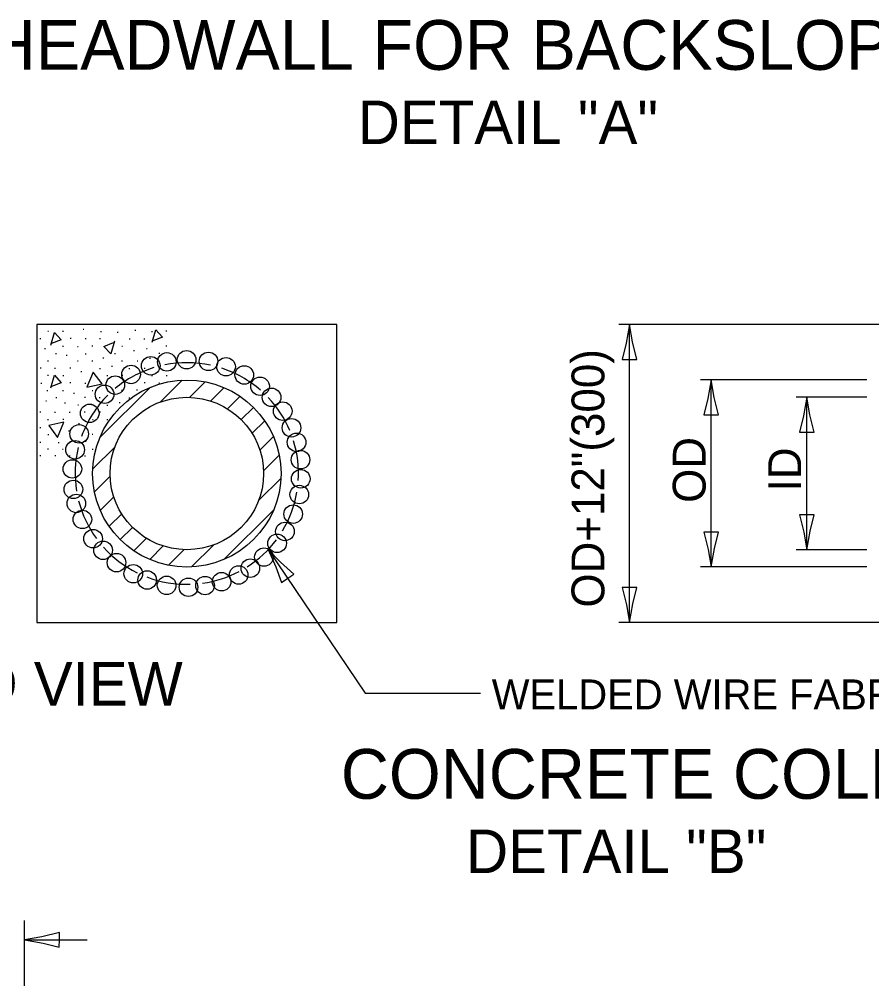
# Model space of a CAD drawing. Extents: x 2262292 to 2262922, y -3123599 to -3123199.
# Drawn here: x 2262367.4 to 2262435.9, y -3123509.7 to -3123432 of the extents above; entities that cross this region are included whole.
import ezdxf

# ---------------------------------------------------------------- set-up
doc = ezdxf.new("R2010")
doc.units = 0
for name, color, linetype in [('RD_Pr_Roadway_Dimensions', 7, 'Continuous'), ('RD_Pr_Roadway_Items', 7, 'Continuous'), ('RD_Pr_Roadway_Notes', 7, 'Continuous')]:
    doc.layers.add(name, color=color, linetype=linetype)

msp = doc.modelspace()

# ---------------------------------------------------------------- linework, layer by layer
at = {"layer": 'RD_Pr_Roadway_Dimensions'}
for p, q in [((2262460.866, -3123456.581), (2262415.571, -3123456.581)), ((2262416.426, -3123480.521), (2262416.426, -3123456.581)), ((2262435.507, -3123461.035), (2262422.142, -3123461.035)), ((2262422.997, -3123476.067), (2262422.997, -3123461.035)), ((2262435.507, -3123462.427), (2262429.814, -3123462.427)), ((2262430.669, -3123474.676), (2262430.669, -3123462.427)), ((2262435.507, -3123474.676), (2262429.814, -3123474.676)), ((2262435.507, -3123476.067), (2262422.142, -3123476.067)), ((2262460.866, -3123480.521), (2262415.571, -3123480.521)), ((2262367.818, -3123509.725), (2262367.818, -3123504.474)), ((2262367.818, -3123506.044), (2262372.851, -3123506.044))]:
    msp.add_line(p, q, dxfattribs=at)
for points in [[(2262415.84, -3123459.38), (2262416.426, -3123459.381), (2262417.011, -3123459.381), (2262416.668, -3123457.981), (2262416.426, -3123456.581), (2262416.154, -3123458.074)], [(2262422.412, -3123463.834), (2262422.997, -3123463.835), (2262423.583, -3123463.835), (2262423.24, -3123462.435), (2262422.997, -3123461.035), (2262422.726, -3123462.528)], [(2262430.084, -3123465.226), (2262430.669, -3123465.227), (2262431.255, -3123465.227), (2262430.912, -3123463.827), (2262430.669, -3123462.427), (2262430.398, -3123463.92)], [(2262431.255, -3123471.877), (2262430.669, -3123471.876), (2262430.084, -3123471.876), (2262430.427, -3123473.276), (2262430.669, -3123474.676), (2262430.941, -3123473.183)], [(2262423.583, -3123473.269), (2262422.997, -3123473.268), (2262422.412, -3123473.268), (2262422.755, -3123474.668), (2262422.997, -3123476.067), (2262423.269, -3123474.575)], [(2262417.011, -3123477.723), (2262416.426, -3123477.721), (2262415.84, -3123477.721), (2262416.183, -3123479.122), (2262416.426, -3123480.521), (2262416.697, -3123479.028)], [(2262370.616, -3123506.63), (2262370.618, -3123506.044), (2262370.618, -3123505.459), (2262369.217, -3123505.802), (2262367.818, -3123506.044), (2262369.311, -3123506.316)]]:
    msp.add_lwpolyline(points, close=True, dxfattribs=at)
at = {"layer": 'RD_Pr_Roadway_Items'}
for p, q in [((2262369.68, -3123457.103), (2262369.758, -3123457.103)), ((2262370.875, -3123457.11), (2262370.953, -3123457.11)), ((2262372.52, -3123456.949), (2262372.598, -3123456.949)), ((2262373.926, -3123457.138), (2262374.004, -3123457.138)), ((2262375.266, -3123457.185), (2262375.344, -3123457.185)), ((2262376.672, -3123457.022), (2262376.75, -3123457.022)), ((2262378.029, -3123457.14), (2262378.107, -3123457.14)), ((2262379.182, -3123457.087), (2262379.26, -3123457.087)), ((2262369.059, -3123457.704), (2262369.137, -3123457.704)), ((2262371.496, -3123457.678), (2262371.574, -3123457.678)), ((2262372.684, -3123457.704), (2262372.762, -3123457.704)), ((2262373.837, -3123457.699), (2262373.915, -3123457.699)), ((2262376.239, -3123457.717), (2262376.316, -3123457.717)), ((2262377.409, -3123457.717), (2262377.487, -3123457.717)), ((2262369.436, -3123458.505), (2262369.514, -3123458.505)), ((2262370.314, -3123458.914), (2262370.392, -3123458.914)), ((2262370.862, -3123458.312), (2262370.94, -3123458.312)), ((2262372.064, -3123458.346), (2262372.142, -3123458.346)), ((2262372.685, -3123458.92), (2262372.763, -3123458.92)), ((2262373.227, -3123458.279), (2262373.305, -3123458.279)), ((2262375.059, -3123458.896), (2262375.137, -3123458.896)), ((2262375.627, -3123458.311), (2262375.705, -3123458.311)), ((2262376.581, -3123458.667), (2262376.659, -3123458.667)), ((2262377.608, -3123458.507), (2262377.685, -3123458.507)), ((2262378.623, -3123458.888), (2262378.701, -3123458.888)), ((2262379.182, -3123458.293), (2262379.26, -3123458.293)), ((2262369.673, -3123459.482), (2262369.751, -3123459.482)), ((2262371.156, -3123459.029), (2262371.234, -3123459.029)), ((2262372.065, -3123459.495), (2262372.143, -3123459.495)), ((2262373.233, -3123459.495), (2262373.311, -3123459.495)), ((2262374.119, -3123459.254), (2262374.197, -3123459.254)), ((2262375.609, -3123459.482), (2262375.687, -3123459.482)), ((2262376.859, -3123459.491), (2262376.937, -3123459.491)), ((2262377.858, -3123459.283), (2262377.936, -3123459.283)), ((2262369.088, -3123460.065), (2262369.166, -3123460.065)), ((2262370.241, -3123460.082), (2262370.319, -3123460.082)), ((2262371.455, -3123460.071), (2262371.533, -3123460.071)), ((2262372.334, -3123460.359), (2262372.412, -3123460.359)), ((2262373.844, -3123460.103), (2262373.922, -3123460.103)), ((2262374.812, -3123459.913), (2262374.89, -3123459.913)), ((2262376.212, -3123460.103), (2262376.29, -3123460.103)), ((2262377.436, -3123460.085), (2262377.514, -3123460.085)), ((2262378.615, -3123460.095), (2262378.693, -3123460.095)), ((2262369.123, -3123461.28), (2262369.201, -3123461.28)), ((2262369.673, -3123460.651), (2262369.751, -3123460.651)), ((2262370.888, -3123460.686), (2262370.966, -3123460.686)), ((2262371.464, -3123461.244), (2262371.542, -3123461.244)), ((2262372.667, -3123461.282), (2262372.745, -3123461.282)), ((2262374.439, -3123460.661), (2262374.517, -3123460.661)), ((2262375.636, -3123460.652), (2262375.714, -3123460.652)), ((2262376.214, -3123461.282), (2262376.292, -3123461.282)), ((2262377.446, -3123461.239), (2262377.524, -3123461.239)), ((2262378.022, -3123460.671), (2262378.1, -3123460.671)), ((2262378.598, -3123461.265), (2262378.676, -3123461.265)), ((2262378.717, -3123462.811), (2262380.497, -3123461.044)), ((2262379.209, -3123460.671), (2262379.287, -3123460.671)), ((2262381.086, -3123462.43), (2262382.345, -3123461.182)), ((2262369.617, -3123461.868), (2262369.695, -3123461.868)), ((2262370.876, -3123461.885), (2262370.954, -3123461.885)), ((2262371.76, -3123462.101), (2262371.838, -3123462.101)), ((2262373.243, -3123461.886), (2262373.321, -3123461.886)), ((2262373.885, -3123465.644), (2262377.936, -3123461.622)), ((2262374.431, -3123461.761), (2262374.508, -3123461.761)), ((2262375.62, -3123461.841), (2262375.698, -3123461.841)), ((2262376.826, -3123461.824), (2262376.904, -3123461.824)), ((2262382.767, -3123462.726), (2262383.854, -3123461.644)), ((2262369.519, -3123462.723), (2262369.597, -3123462.723)), ((2262370.336, -3123462.453), (2262370.414, -3123462.453)), ((2262371.036, -3123462.873), (2262371.114, -3123462.873)), ((2262372.64, -3123462.427), (2262372.718, -3123462.427)), ((2262373.81, -3123462.453), (2262373.888, -3123462.453)), ((2262375.42, -3123462.839), (2262375.497, -3123462.839)), ((2262376.214, -3123462.471), (2262376.292, -3123462.471)), ((2262384.121, -3123463.353), (2262385.136, -3123462.346)), ((2262369.042, -3123463.598), (2262369.12, -3123463.598)), ((2262370.229, -3123463.616), (2262370.307, -3123463.616)), ((2262371.417, -3123463.623), (2262371.495, -3123463.623)), ((2262372.09, -3123463.03), (2262372.168, -3123463.03)), ((2262372.623, -3123463.606), (2262372.7, -3123463.606)), ((2262373.19, -3123463.003), (2262373.268, -3123463.003)), ((2262373.855, -3123463.606), (2262373.933, -3123463.606)), ((2262374.423, -3123463.048), (2262374.501, -3123463.048)), ((2262385.231, -3123464.22), (2262386.22, -3123463.239)), ((2262369.662, -3123464.219), (2262369.74, -3123464.219)), ((2262370.911, -3123464.192), (2262370.989, -3123464.192)), ((2262373.27, -3123464.218), (2262373.347, -3123464.218)), ((2262374.431, -3123464.218), (2262374.509, -3123464.218)), ((2262386.106, -3123465.319), (2262387.121, -3123464.314)), ((2262369.05, -3123464.866), (2262369.128, -3123464.866)), ((2262371.35, -3123465.111), (2262371.428, -3123465.111)), ((2262372.164, -3123464.542), (2262372.242, -3123464.542)), ((2262369.697, -3123465.408), (2262369.775, -3123465.408)), ((2262371.452, -3123465.975), (2262371.53, -3123465.975)), ((2262372.693, -3123465.966), (2262372.771, -3123465.966)), ((2262373.243, -3123465.39), (2262373.321, -3123465.39)), ((2262386.734, -3123466.665), (2262387.824, -3123465.586)), ((2262369.05, -3123466.038), (2262369.128, -3123466.038)), ((2262369.671, -3123466.579), (2262369.749, -3123466.579)), ((2262370.52, -3123466.047), (2262370.598, -3123466.047)), ((2262370.858, -3123466.597), (2262370.936, -3123466.597)), ((2262373.252, -3123466.588), (2262373.33, -3123466.588)), ((2262373.303, -3123468.188), (2262375.079, -3123466.424)), ((2262369.059, -3123467.111), (2262369.137, -3123467.111)), ((2262370.245, -3123467.111), (2262370.323, -3123467.111)), ((2262371.408, -3123467.121), (2262371.486, -3123467.121)), ((2262372.649, -3123467.129), (2262372.727, -3123467.129)), ((2262387.033, -3123468.338), (2262388.292, -3123467.086)), ((2262373.44, -3123470.019), (2262374.699, -3123468.768)), ((2262386.646, -3123470.693), (2262388.429, -3123468.923)), ((2262373.908, -3123471.519), (2262374.995, -3123470.438)), ((2262374.611, -3123472.792), (2262375.627, -3123471.784)), ((2262383.799, -3123475.481), (2262387.847, -3123471.463)), ((2262375.513, -3123473.866), (2262376.502, -3123472.882)), ((2262376.599, -3123474.76), (2262377.61, -3123473.755)), ((2262377.877, -3123475.458), (2262378.967, -3123474.379)), ((2262381.239, -3123476.058), (2262383.021, -3123474.289)), ((2262379.387, -3123475.924), (2262380.647, -3123474.673))]:
    msp.add_line(p, q, dxfattribs=at)
for points in [[(2262368.807, -3123480.521), (2262392.926, -3123480.521), (2262392.926, -3123456.581), (2262368.807, -3123456.581)], [(2262374.046, -3123461.354), (2262373.34, -3123460.395), (2262372.826, -3123461.609)], [(2262369.77, -3123464.691), (2262370.476, -3123465.649), (2262370.99, -3123464.436)]]:
    msp.add_lwpolyline(points, close=True, dxfattribs=at)
for points in [[(2262369.936, -3123458.225), (2262370.232, -3123457.218), (2262370.769, -3123457.81), (2262369.995, -3123458.108)], [(2262378.075, -3123458.002), (2262378.371, -3123456.995), (2262378.908, -3123457.587), (2262378.134, -3123457.885)], [(2262375.039, -3123457.915), (2262374.742, -3123458.922), (2262374.205, -3123458.33), (2262374.98, -3123458.032)], [(2262369.936, -3123461.666), (2262370.232, -3123460.659), (2262370.769, -3123461.251), (2262369.995, -3123461.549)]]:
    msp.add_lwpolyline(points, dxfattribs=at)
for centre, major_axis, ratio in [((2262379.257, -3123459.579), (0.748, 0), 0.992592), ((2262380.842, -3123459.406), (0.748, 0), 0.992592), ((2262382.602, -3123459.541), (0.748, 0), 0.992592), ((2262377.962, -3123459.892), (0.748, 0), 0.992592), ((2262384.01, -3123459.968), (0.748, 0), 0.992592), ((2262376.381, -3123460.59), (0.748, 0), 0.992592), ((2262385.474, -3123460.631), (0.748, 0), 0.992592), ((2262380.862, -3123468.553), (7.572, 0), 0.992633), ((2262375.109, -3123461.446), (0.748, 0), 0.992592), ((2262386.746, -3123461.539), (0.748, 0), 0.992592), ((2262374.25, -3123462.184), (0.748, 0), 0.992592), ((2262387.668, -3123462.433), (0.748, 0), 0.992592), ((2262380.862, -3123468.553), (6.17, 0), 0.992633), ((2262388.566, -3123463.541), (0.748, 0), 0.992592), ((2262373.056, -3123463.716), (0.748, 0), 0.992592), ((2262389.272, -3123464.879), (0.748, 0), 0.992592), ((2262372.213, -3123465.366), (0.748, 0), 0.992592), ((2262371.884, -3123466.646), (0.748, 0), 0.992592), ((2262389.678, -3123466.046), (0.748, 0), 0.992592), ((2262389.994, -3123467.444), (0.748, 0), 0.992592), ((2262371.667, -3123468.185), (0.748, 0), 0.992592), ((2262390.014, -3123468.979), (0.748, 0), 0.992592), ((2262371.745, -3123469.832), (0.748, 0), 0.992592), ((2262389.896, -3123470.242), (0.748, 0), 0.992592), ((2262371.982, -3123470.96), (0.748, 0), 0.992592), ((2262389.408, -3123471.816), (0.748, 0), 0.992592), ((2262372.471, -3123472.241), (0.748, 0), 0.992592), ((2262388.744, -3123473.213), (0.748, 0), 0.992592), ((2262373.329, -3123473.793), (0.748, 0), 0.992592), ((2262388.114, -3123474.163), (0.748, 0), 0.992592), ((2262374.133, -3123474.725), (0.748, 0), 0.992592), ((2262387.059, -3123475.27), (0.748, 0), 0.992592), ((2262375.21, -3123475.719), (0.748, 0), 0.992592), ((2262376.557, -3123476.612), (0.748, 0), 0.992592), ((2262385.026, -3123476.709), (0.748, 0), 0.992592), ((2262385.963, -3123476.163), (0.748, 0), 0.992592), ((2262377.673, -3123477.113), (0.748, 0), 0.992592), ((2262379.238, -3123477.544), (0.748, 0), 0.992592), ((2262382.326, -3123477.562), (0.748, 0), 0.992592), ((2262383.656, -3123477.251), (0.748, 0), 0.992592), ((2262380.997, -3123477.697), (0.748, 0), 0.992592)]:
    msp.add_ellipse(centre, major_axis=major_axis, ratio=ratio, dxfattribs=at)
for start_param, end_param in [(1.357623, 1.770328), (1.869639, 2.269277), (0.852597, 1.253631), (2.355315, 2.801082), (0.398202, 0.754444), (6.219542, 6.582279), (2.903222, 3.300492), (5.738272, 6.11536), (3.391486, 3.770156), (3.868544, 4.250141), (5.284226, 5.643367), (4.344956, 4.7414), (4.853973, 5.198649)]:
    msp.add_ellipse((2262380.862, -3123468.553), major_axis=(8.974, 0), ratio=0.992633, start_param=start_param, end_param=end_param, dxfattribs=at)
at = {"layer": 'RD_Pr_Roadway_Notes'}
for p, q in [((2262387.4, -3123474.656), (2262395.183, -3123486.223)), ((2262395.183, -3123486.223), (2262404.464, -3123486.223))]:
    msp.add_line(p, q, dxfattribs=at)
msp.add_lwpolyline([(2262388.476, -3123477.304), (2262388.963, -3123476.979), (2262389.449, -3123476.652), (2262388.382, -3123475.681), (2262387.4, -3123474.656), (2262388.008, -3123476.046)], close=True, dxfattribs=at)

# ---------------------------------------------------------------- texts
at = {"layer": 'RD_Pr_Roadway_Dimensions'}
for s, p in [('OD+12"(300)', (2262414.41, -3123479.331)), ('OD', (2262422.544, -3123470.914)), ('ID', (2262430.216, -3123469.99))]:
    msp.add_text(s, height=2.64, rotation=90, dxfattribs=at).set_placement(p)
at = {"layer": 'RD_Pr_Roadway_Notes'}
for s, height, p in [('HEADWALL FOR BACKSLOPE OUTLET', 4, (2262364.861, -3123436.102)), ('DETAIL "A"', 3.5, (2262394.595, -3123442.072)), ('END VIEW', 3.5, (2262357.386, -3123487.208)), ('WELDED WIRE FABRIC', 2.4, (2262405.361, -3123487.507)), ('CONCRETE COLLAR', 4, (2262393.236, -3123494.702)), ('DETAIL "B"', 3.5, (2262403.295, -3123500.672))]:
    msp.add_text(s, height=height, dxfattribs=at).set_placement(p)

doc.saveas('drawing.dxf')
